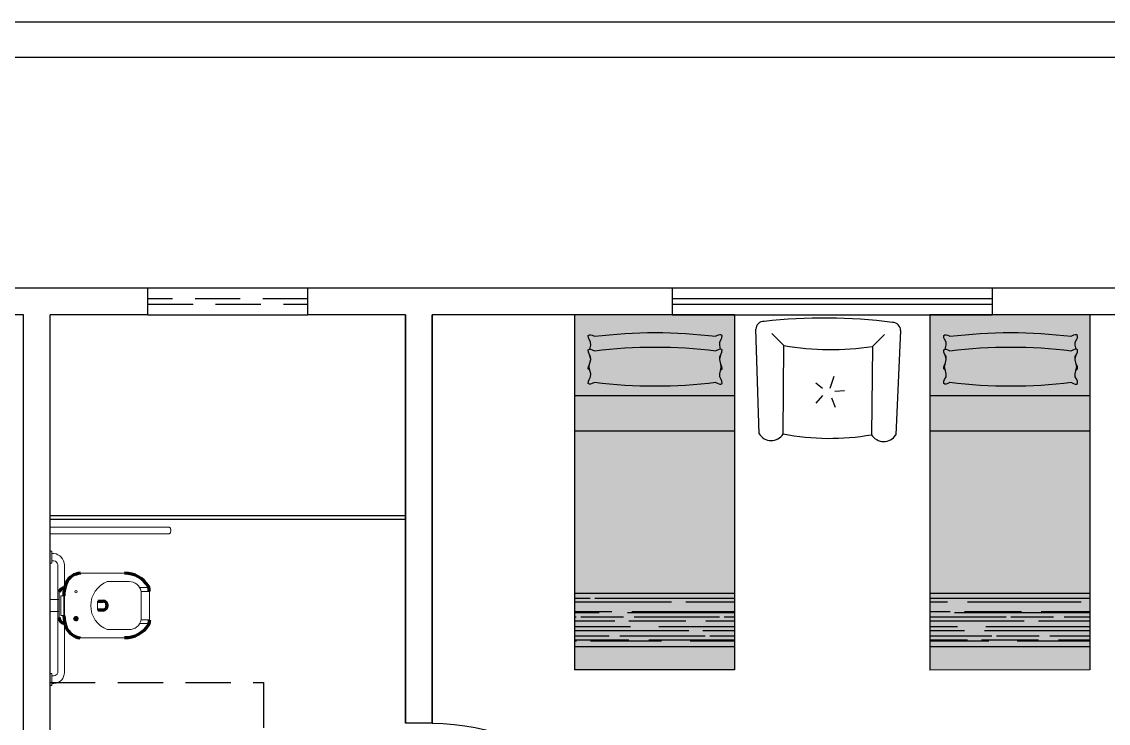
# Model space of a CAD drawing. Header units: centimetres. Extents: x 0 to 1084401, y -139216 to 99734.
# Drawn here: x 903848 to 904459, y 12296 to 12691 of the extents above; entities that cross this region are included whole.
import ezdxf

# ---------------------------------------------------------------- set-up
doc = ezdxf.new("R2010")
doc.units = ezdxf.units.CM
doc.header["$LTSCALE"] = 4
doc.linetypes.add('DASHED2', pattern=[9.524999999999999, 6.35, -3.175])
for name, color, linetype in [('0.1', 1, 'Continuous'), ('0.2', 2, 'Continuous'), ('0.4', 4, 'Continuous'), ('0.6', 6, 'Continuous'), ('02-CONT', 2, 'Continuous'), ('AIT-LAY-HTC', 254, 'Continuous'), ('AIT-LAY-MOB', 2, 'Continuous'), ('PDF1_PH - Metal', 253, 'Continuous'), ('PROJEÇÕES', 1, 'DASHED2')]:
    doc.layers.add(name, color=color, linetype=linetype)
doc.layers.add('PDF1_PH - Alv Construir', color=6, linetype='Continuous', lineweight=40)

# ---------------------------------------------------------------- blocks, each defined once
blk = doc.blocks.new('1_00e')
blk.add_lwpolyline([(-28.40539012428269, -52.25289090163764), (-25.40539012428269, -52.25289090163764), (-25.40539012428269, 47.74710909836236), (-28.40539012428269, 47.74710909836236)], close=True)
at = {"color": 1}
blk.add_arc((-28.40539012428326, -52.25289090163764), 100, 0, 90, dxfattribs=at)
blk = doc.blocks.new('Barra 3')
at = {"layer": 'PDF1_PH - Metal', "lineweight": 9}
for points in [[(19245.14185772219, 25719.83539646618), (19251.99860171888, 25719.83539646618), (19251.99860171888, 25718.97830346659), (19245.14185772219, 25718.97830346659)], [(19314.99755293517, 25719.83539646618), (19321.85473288964, 25719.83539646618), (19321.85473288964, 25718.97830346659), (19314.99755293517, 25718.97830346659)]]:
    blk.add_lwpolyline(points, close=True, dxfattribs=at)
for points in [[(19246.42749722157, 25717.69266396721), (19246.42749722157, 25718.97830346659)], [(19250.7129622195, 25717.69266396721), (19250.7129622195, 25718.97830346659)], [(19316.28319243454, 25717.69266396721), (19316.28319243454, 25718.97830346659)], [(19320.56909339026, 25717.69266396721), (19320.56909339026, 25718.97830346659)], [(19252.85569471847, 25715.54993146825), (19314.56900643537, 25715.54993146825)], [(19252.85569471847, 25711.69301297011), (19314.56900643537, 25711.69301297011)]]:
    blk.add_lwpolyline(points, dxfattribs=at)
for centre, radius, start, end in [((19253.42461139982, 25718.7625743121), 7.078440150872955, 188.6936103182999, 267.1299358179983), ((19253.00712313949, 25717.84408480383), 2.29914551384984, 183.773530933657, 266.2235994042778), ((19314.35059962556, 25717.91549670232), 6.222484964168509, 270.0360541296536, 357.9477482445207), ((19313.99598297072, 25717.76538724945), 2.288361905274916, 284.5016396748188, 358.1815433945518)]:
    blk.add_arc(centre, radius, start, end, dxfattribs=at)
blk = doc.blocks.new('bacia sanit')
at = {"layer": 'PDF1_PH - Metal', "lineweight": 9}
for points in [[(16873.71107896911, 24771.42362813914), (16898.99663033026, 24771.42362813914)], [(16889.13962487723, 24766.70918068363), (16889.56817137702, 24766.70918068363), (16889.99671787682, 24766.70918068363), (16890.42526437661, 24766.70918068363), (16890.8538108764, 24766.70918068363), (16899.42517683005, 24766.70918068363), (16899.85372332984, 24766.70918068363), (16900.28226982964, 24766.70918068363), (16900.71081632943, 24766.70918068363), (16901.13936282922, 24766.70918068363), (16901.56790932902, 24766.70918068363)], [(16912.78775159359, 24763.28080868529), (16907.66906866406, 24763.28080868529)], [(16861.71134101713, 24756.42362873082), (16856.56878301961, 24756.42362873082)], [(16861.71134101713, 24745.84860314918), (16861.71134101713, 24746.138076778), (16861.71134101713, 24759.85243668694), (16861.71134101713, 24760.70952968653)], [(16862.56843401671, 24758.13781472999), (16862.56843401671, 24757.7092682302), (16862.56843401671, 24757.2807217304), (16862.56843401671, 24748.70979173454), (16862.56843401671, 24748.28080927696), (16862.56843401671, 24747.85226277717)], [(16862.99698051651, 24747.42415223516), (16862.99698051651, 24747.42371627738), (16863.4255270163, 24747.42371627738), (16863.85407351609, 24747.42371627738), (16864.28262001589, 24747.42371627738), (16864.28262001589, 24752.99525673247), (16864.28262001589, 24758.56636122978), (16863.85407351609, 24758.56636122978), (16863.4255270163, 24758.56636122978), (16862.99698051651, 24758.56636122978)], [(16908.42508928349, 24761.13807618632), (16912.71055428142, 24761.13807618632), (16913.13910078121, 24761.13807618632)], [(16908.42508928349, 24761.13807618632), (16908.42508928349, 24760.70952968653), (16908.42508928349, 24760.28098318673), (16908.42508928349, 24759.85243668694), (16908.42508928349, 24759.42389018715), (16908.42508928349, 24758.99490772958), (16908.42508928349, 24758.56636122978), (16908.42508928349, 24758.13781472999), (16908.42508928349, 24757.7092682302), (16908.42508928349, 24757.2807217304), (16908.42508928349, 24756.85217523061), (16908.42508928349, 24756.42362873082)], [(16908.42508928349, 24756.42362873082), (16908.42508928349, 24755.99508223102), (16908.42508928349, 24755.56653573123), (16908.42508928349, 24755.13798923144), (16908.42508928349, 24754.70944273164), (16908.42508928349, 24754.28089623185), (16908.42508928349, 24753.85234973206), (16908.42508928349, 24753.42380323226), (16908.42508928349, 24752.99525673247), (16908.42508928349, 24752.56671023268), (16908.42508928349, 24752.13816373289), (16908.42508928349, 24751.70961723309), (16908.42508928349, 24751.2810707333), (16908.42508928349, 24750.85252423351), (16908.42508928349, 24749.99543123392)], [(16913.13910078121, 24761.13807618632), (16913.13910078121, 24760.70952968653), (16913.13910078121, 24760.28098318673), (16913.13910078121, 24759.85243668694), (16913.13910078121, 24759.42389018715), (16913.13910078121, 24758.99490772958), (16913.13910078121, 24758.56636122978), (16913.13910078121, 24758.13781472999), (16913.13910078121, 24757.7092682302), (16913.13910078121, 24757.2807217304), (16913.13910078121, 24756.85217523061), (16913.13910078121, 24756.42362873082), (16913.13910078121, 24755.99508223102), (16913.13910078121, 24755.56653573123), (16913.13910078121, 24755.13798923144), (16913.13910078121, 24754.70944273164), (16913.13910078121, 24754.28089623185), (16913.13910078121, 24753.85234973206), (16913.13910078121, 24753.42380323226), (16913.13910078121, 24752.99525673247), (16913.13910078121, 24752.56671023268), (16913.13910078121, 24752.13816373288), (16913.13910078121, 24751.70961723309), (16913.13910078121, 24751.2810707333), (16913.13910078121, 24750.85252423351), (16913.13910078121, 24750.42397773371), (16913.13910078121, 24749.99543123392), (16913.13910078121, 24749.56688473413), (16913.13910078121, 24749.13833823433), (16913.13910078121, 24748.70979173454), (16913.13910078121, 24748.28080927696), (16913.13910078121, 24747.85226277717), (16913.13910078121, 24747.42371627738), (16913.13910078121, 24746.99516977758), (16913.13910078121, 24746.56662327779), (16913.13910078121, 24746.138076778), (16913.13910078121, 24745.7095302782), (16913.13910078121, 24745.28098377841), (16913.13910078121, 24744.85243727862)], [(16884.42517742173, 24750.42397773371), (16883.99663092193, 24750.42397773371), (16883.56808442214, 24750.42397773371), (16883.56808442214, 24750.85252423351), (16883.56808442214, 24751.2810707333), (16883.56808442214, 24751.70961723309), (16883.56808442214, 24752.13816373288), (16883.56808442214, 24752.56671023268), (16883.56808442214, 24752.99525673247), (16883.56808442214, 24753.42380323226), (16883.56808442214, 24753.85234973206), (16883.56808442214, 24754.28089623185), (16883.56808442214, 24754.70944273164), (16883.56808442214, 24755.13798923144), (16883.56808442214, 24755.56653573123), (16883.99663092193, 24755.56653573123), (16883.99744104298, 24755.56734585228)], [(16908.42508928349, 24749.99543123392), (16908.42508928349, 24749.56688473413), (16908.42508928349, 24749.13833823433), (16908.42508928349, 24748.70979173454), (16908.42508928349, 24748.28080927696), (16908.42508928349, 24747.85226277717), (16908.42508928349, 24747.42371627738), (16908.42508928349, 24746.99516977758), (16908.42508928349, 24746.56662327779), (16908.42508928349, 24746.138076778), (16908.42508928349, 24745.7095302782), (16908.42508928349, 24745.28098377841), (16908.42508928349, 24744.85243727862)], [(16861.71134101713, 24749.56688473413), (16856.56878301961, 24749.56688473413)], [(16908.42508928349, 24744.85243727862), (16912.71055428142, 24744.85243727862), (16913.13910078121, 24744.85243727862)], [(16908.42508928349, 24744.85243727862), (16912.71055428142, 24744.85243727862), (16913.13910078121, 24744.85243727862)], [(16901.56790932902, 24739.28133278131), (16901.13936282922, 24739.28133278131), (16900.71081632943, 24739.28133278131), (16900.28226982964, 24739.28133278131), (16899.42517683005, 24739.28133278131), (16890.8538108764, 24739.28133278131), (16890.42526437661, 24739.28133278131), (16889.99671787682, 24739.28133278131), (16889.56817137702, 24739.28133278131), (16889.13962487723, 24739.28133278131)], [(16912.7877515936, 24742.70970477966), (16907.6148770092, 24742.70970477966)], [(16898.99663033026, 24734.5668853258), (16873.71107896911, 24734.5668853258)]]:
    blk.add_lwpolyline(points, dxfattribs=at)
at = {"layer": 'PDF1_PH - Metal', "lineweight": 211}
for points in [[(16913.13910078121, 24761.13807618632, 0.08652374986579098), (16912.5601488466, 24763.93430940064, 0.2649056019258861), (16898.99663033026, 24771.42362813914)], [(16913.13910078121, 24744.85243727862, -0.08652374986579098), (16912.5601488466, 24742.0562040643, -0.2649056019258861), (16898.99663033026, 24734.5668853258)]]:
    blk.add_lwpolyline(points, format="xyb", dxfattribs=at)
blk.add_lwpolyline([(16889.13962487723, 24752.99525673247), (16889.13962487723, 24752.99525673247), (16889.13962487723, 24752.99525673247)], dxfattribs=at)
at = {"layer": 'PDF1_PH - Metal', "lineweight": 9}
blk.add_circle((16871.35429119914, 24760.92358495753), 0.6430377285807504, dxfattribs=at)
at = {"layer": 'PDF1_PH - Metal', "lineweight": 211}
blk.add_circle((16871.35429119914, 24745.4954750072), 0.6430377285807504, dxfattribs=at)
for centre, radius, start, end in [((16873.97755076072, 24762.47483464584), 8.94849855074624, 90.32165930592623, 157.8055529537156), ((16864.79572645151, 24759.86013423894), 3.199203984476569, 88.16607237225546, 164.6032088854475), ((16890.78227264866, 24757.22271283105), 26.53369519454447, 161.0139296208047, 177.0973389625547), ((16885.37709123892, 26015.0748689311), 1259.508278705145, 269.9347230283288, 270.0652769716712), ((16885.37709123892, 23700.8345760275), 1049.590382611246, 89.92166763752519, 90.07833236247481), ((16886.54773971925, 24752.99569269004), 2.585261260353408, 275.8679396431668, 84.13206045255166), ((16864.7720442973, 24745.99333996359), 3.064123580200214, 177.2925714783312, 274.2592874148013), ((16892.19590696531, 24749.58474156546), 27.99681443693976, 184.4269647530196, 198.8012709750274), ((16875.20220854027, 24744.92084199191), 10.46077846249875, 204.6269905978502, 261.8048702837525)]:
    blk.add_arc(centre, radius, start, end, dxfattribs=at)
at = {"layer": 'PDF1_PH - Metal', "lineweight": 9}
for centre, radius, start, end in [((16894.39901415799, 24752.99525673247), 14.6878482339949, 110.9821810202764, 249.0178189797236), ((16901.64556657512, 24759.7991413133), 6.910475725114796, 11.17196656108775, 90.64388130159239), ((16862.9969805165, 24758.13781472999), 0.4285464997919917, 89.99999999951359, 180), ((16862.9969805165, 24747.85269873495), 0.4285464997919917, 180, 270.0000000004864), ((16901.64556657512, 24746.19137215165), 6.910475725128292, 269.3561186984086, 348.8280334388647)]:
    blk.add_arc(centre, radius, start, end, dxfattribs=at)
blk = doc.blocks.new('CAMA-SOLTEIRO')
h = blk.add_hatch()
h.set_pattern_fill('AR-RROOF', color=256, scale=0.08, style=0)
h.set_pattern_definition([(0, (-259.2971654992087, -62.25848343646964), (0.176, 0.08), [1.2, -0.16, 0.4, -0.08]), (0, (-259.1907654992087, -62.21848343646964), (-0.08, 0.1064), [0.24, -0.0264, 0.48, -0.06]), (0, (-259.2571654992087, -62.19048343646964), (0.416, 0.0536), [0.64, -0.112, 0.32, -0.08])])
h.paths.add_polyline_path([(0.4499999999999886, -1.569999999997059), (-0.4500000000000455, -1.569999999997044), (-0.4500000000000455, -1.869999999999941), (0.4499999999999886, -1.869999999999969)])
at = {"layer": 'AIT-LAY-HTC'}
h = blk.add_hatch(color=254, dxfattribs=at)
h.paths.add_polyline_path([(0.4499999999999886, -0.6535763996212509), (-0.4499999999999886, -0.6535763996212509), (-0.4499999999999886, -1.569999999997044), (0.4499999999999886, -1.569999999997044)])
h.paths.add_polyline_path([(0.4499999999999886, -2.131628207280301e-14), (-0.4499999999999886, -7.105427357601002e-15), (-0.4500000000000455, -0.4535763996212623), (0.4499999999999886, -0.4535763996212623)])
h.paths.add_polyline_path([(0.3716982436171747, -0.373121244349754), (0.3723867664295994, -0.3861706267807321), (0.3655536251368972, -0.390699628518469), (0.3589239480322135, -0.390246726289142), (0.3496964401738865, -0.3873305654911334), (0.3375292817262334, -0.3814624037465322, -0.06240135273612517), (-0.3458491167673401, -0.3814624037465322), (-0.3580162752151068, -0.3873305654911476), (-0.3672437830732633, -0.3902467262891278), (-0.3738734601780038, -0.3906996285184547), (-0.3807066014707061, -0.3861706267807179), (-0.3800180786582814, -0.3731212443497398), (-0.3760551388454587, -0.3650755000255188), (-0.3677125645626802, -0.3491925823837292), (-0.367078841438115, -0.3321323483973302), (-0.3724699016728437, -0.3091402599489683), (-0.3738734601780038, -0.3092361431671051), (-0.3807066014707061, -0.3047071414293683), (-0.3800180786582814, -0.2916577589983902), (-0.3760551388454587, -0.2836120146741834), (-0.3731809529210182, -0.2781400276378534), (-0.3671426902825488, -0.2523877149917055), (-0.3671057082908646, -0.2513921359974702), (-0.3671426902825488, -0.2503965570033344), (-0.373180952921075, -0.2246442443571155), (-0.3760551388455156, -0.2191722573209276), (-0.3800180786582814, -0.2111265129965787), (-0.3807066014707061, -0.1980771305656006), (-0.3738734601780038, -0.1935481288278922), (-0.3724699016728437, -0.1936440120460148), (-0.367078841438115, -0.1706519235976387), (-0.3677125645626802, -0.1535916896112397), (-0.3760551388455156, -0.1377087719694785), (-0.3800180786582814, -0.1296630276452575), (-0.3807066014707061, -0.116613645214251), (-0.3738734601780038, -0.1120846434765284), (-0.3672437830733202, -0.1125375457058411), (-0.3580162752149931, -0.1154537065038497), (-0.3458491167673401, -0.1213218682484509, -0.06240135273612597), (0.3375292817262334, -0.1213218682484509), (0.3496964401739433, -0.1154537065038497), (0.3589239480322135, -0.1125375457058553), (0.3655536251368972, -0.1120846434765284), (0.3723867664295994, -0.1166136452142652), (0.3716982436171747, -0.1296630276452575), (0.3677353038042952, -0.1377087719695922), (0.3593927295215735, -0.1535916896112681), (0.3587590063970083, -0.1706519235976671), (0.364150066631737, -0.193644012046029), (0.3655536251368972, -0.193548128827878), (0.3723867664295994, -0.1980771305656006), (0.3716982436171747, -0.2111265129965929), (0.3677353038042384, -0.2191722573211123), (0.3648611178799115, -0.2246442443571297), (0.3588228552414421, -0.250396557003306), (0.358785873249758, -0.251392135997456), (0.3588228552414421, -0.2523877149917482), (0.3648611178799115, -0.2781400276378392), (0.3677353038042952, -0.2836120146742545), (0.3716982436171747, -0.2916577589984044), (0.3723867664295994, -0.3047071414293683), (0.3655536251368972, -0.3092361431670909), (0.364150066631737, -0.3091402599489825), (0.3587590063970083, -0.3321323483973586), (0.3593927295215735, -0.3491925823837292), (0.3677353038044657, -0.3650755000253483)], flags=16)
h.paths.add_polyline_path([(-0.4500000000000455, -1.869999999999926), (-0.4499999999999886, -1.99999999999995), (0.4499999999999886, -1.99999999999995), (0.4499999999999886, -1.869999999999969)])
h = blk.add_hatch(color=252, dxfattribs=at)
edge = h.paths.add_edge_path()
edge.add_line((0.3677353038042384, -0.1377087719696206), (0.3716982436171179, -0.1296630276452433))
edge.add_line((0.3716982436171747, -0.1296630276452433), (0.3723867664295994, -0.1166136452142652))
edge.add_line((0.3723867664295994, -0.1166136452142652), (0.3655536251368972, -0.1120846434765284))
edge.add_line((0.3655536251368972, -0.1120846434765284), (0.3589239480322135, -0.1125375457058411))
edge.add_line((0.3589239480322135, -0.1125375457058553), (0.3496964401739433, -0.1154537065038497))
edge.add_line((0.3496964401739433, -0.1154537065038355), (0.3375292817262334, -0.1213218682484509))
edge.add_ellipse((-0.004159917520553336, -2.848495806804841), major_axis=(1.943480023054445, 1.943480023054444), ratio=0.9999999999999957, start_angle=37.85859147788927, end_angle=52.14140852211052)
edge.add_line((-0.3458491167673401, -0.1213218682484651), (-0.35801627521505, -0.1154537065038497))
edge.add_line((-0.35801627521505, -0.1154537065038497), (-0.3672437830732633, -0.1125375457058553))
edge.add_line((-0.3672437830733202, -0.1125375457058553), (-0.3738734601780607, -0.1120846434765284))
edge.add_line((-0.3738734601780607, -0.1120846434765426), (-0.380706601470763, -0.116613645214251))
edge.add_line((-0.3807066014707061, -0.116613645214251), (-0.3800180786582814, -0.1296630276452433))
edge.add_line((-0.3800180786582814, -0.1296630276452433), (-0.3760551388454587, -0.1377087719697059))
edge.add_line((-0.3760551388454019, -0.1377087719697201), (-0.3677125645626802, -0.1535916896112681))
edge.add_line((-0.3677125645626802, -0.1535916896112681), (-0.367078841438115, -0.1706519235976671))
edge.add_line((-0.367078841438115, -0.1706519235976671), (-0.3724699016728437, -0.1936440120460148))
edge.add_line((-0.3724699016728437, -0.1936440120460148), (-0.3672437830733202, -0.1940010310572049))
edge.add_line((-0.3672437830733202, -0.1940010310572049), (-0.35801627521505, -0.1969171918551993))
edge.add_line((-0.35801627521505, -0.1969171918551993), (-0.3458491167673401, -0.2027853535998148))
edge.add_ellipse((-0.004159917520553336, -2.929959292156191), major_axis=(1.943480023054446, 1.943480023054447), ratio=0.9999999999999976, start_angle=37.85859147788932, end_angle=52.14140852211062, ccw=False)
edge.add_line((0.3375292817262334, -0.2027853535998148), (0.3496964401739433, -0.1969171918551851))
edge.add_line((0.3496964401739433, -0.1969171918551709), (0.3589239480322703, -0.1940010310572049))
edge.add_line((0.3589239480322135, -0.1940010310572049), (0.364150066631737, -0.193644012046029))
edge.add_line((0.364150066631737, -0.193644012046029), (0.3587590063970083, -0.1706519235976671))
edge.add_line((0.3587590063970083, -0.1706519235976671), (0.3593927295215735, -0.1535916896112681))
edge.add_line((0.3593927295215735, -0.1535916896112681), (0.3677353038042952, -0.1377087719696206))
edge = h.paths.add_edge_path()
edge.add_line((0.3585894172769599, -0.2513921359974987), (0.3588228552414421, -0.250396557003306))
edge.add_line((0.3588228552414421, -0.250396557003306), (0.3593927295215735, -0.2350551749626035))
edge.add_line((0.3593927295215735, -0.2350551749626035), (0.367735303804352, -0.2191722573207713))
edge.add_line((0.367735303804352, -0.2191722573207713), (0.3716982436171747, -0.2111265129966071))
edge.add_line((0.3716982436171747, -0.2111265129966071), (0.3723867664295994, -0.198077130565629))
edge.add_line((0.3723867664295994, -0.198077130565629), (0.3655536251368972, -0.1935481288278922))
edge.add_line((0.3655536251368972, -0.193548128827878), (0.3589239480322135, -0.1940010310571907))
edge.add_line((0.3589239480322135, -0.1940010310572049), (0.3496964401739433, -0.1969171918551993))
edge.add_line((0.3496964401739433, -0.1969171918551993), (0.3375292817262334, -0.2027853535998148))
edge.add_ellipse((-0.004159917520553336, -2.929959292156191), major_axis=(1.94348002305446, 1.94348002305446), ratio=0.9999999999999964, start_angle=37.85859147788919, end_angle=52.14140852211058)
edge.add_line((-0.3458491167673401, -0.2027853535998148), (-0.3580162752149931, -0.1969171918552135))
edge.add_line((-0.3580162752149931, -0.1969171918552135), (-0.3672437830733202, -0.1940010310571907))
edge.add_line((-0.3672437830733202, -0.1940010310571907), (-0.3738734601780038, -0.1935481288278638))
edge.add_line((-0.3738734601780038, -0.193548128827878), (-0.3807066014707061, -0.1980771305656006))
edge.add_line((-0.3807066014707061, -0.1980771305656006), (-0.3800180786582814, -0.2111265129965929))
edge.add_line((-0.3800180786582814, -0.2111265129965929), (-0.376055138845345, -0.2191722573210413))
edge.add_line((-0.376055138845345, -0.2191722573210413), (-0.3677125645626802, -0.2350551749625893))
edge.add_line((-0.3677125645626802, -0.2350551749626035), (-0.3671426902825488, -0.250396557003306))
edge.add_line((-0.3671426902825488, -0.2503965570032918), (-0.3669092523180666, -0.2513921359974702))
edge.add_line((-0.3669092523180666, -0.2513921359974702), (-0.3732120659238944, -0.278272720073609))
edge.add_line((-0.3732120659238944, -0.278272720073609), (-0.3759659441697067, -0.2921238786731593))
edge.add_line((-0.3759659441697067, -0.2921238786731593), (-0.3732120659238944, -0.3059750372728232))
edge.add_line((-0.3732120659238944, -0.3059750372728232), (-0.367078841438115, -0.3321323483973302))
edge.add_line((-0.367078841438115, -0.3321323483973302), (-0.3677125645626802, -0.3491925823837292))
edge.add_line((-0.3677125645626802, -0.3491925823837292), (-0.3760551388454587, -0.3650755000255756))
edge.add_line((-0.3760551388454587, -0.3650755000255756), (-0.3800180786582814, -0.3731212443497398))
edge.add_line((-0.3800180786582814, -0.3731212443497398), (-0.3807066014707061, -0.3861706267807179))
edge.add_line((-0.3807066014707061, -0.3861706267807179), (-0.3738734601780607, -0.3906996285184547))
edge.add_line((-0.3738734601780607, -0.390699628518469), (-0.3672437830733202, -0.390246726289142))
edge.add_line((-0.3672437830733202, -0.3902467262891278), (-0.35801627521505, -0.3873305654911192))
edge.add_line((-0.3580162752149931, -0.3873305654911192), (-0.3458491167673401, -0.381462403746518))
edge.add_ellipse((-0.004159917520553336, 2.345711534809816), major_axis=(1.943480023054408, 1.943480023054407), ratio=0.9999999999999963, start_angle=217.8585914778892, end_angle=232.1414085221106)
edge.add_line((0.3375292817262334, -0.3814624037465322), (0.3496964401739433, -0.3873305654911476))
edge.add_line((0.3496964401739433, -0.3873305654911476), (0.3589239480321567, -0.390246726289142))
edge.add_line((0.3589239480321567, -0.390246726289142), (0.3655536251368403, -0.3906996285184832))
edge.add_line((0.3655536251368972, -0.390699628518469), (0.3723867664295994, -0.3861706267807321))
edge.add_line((0.3723867664295994, -0.3861706267807321), (0.3716982436171747, -0.373121244349754))
edge.add_line((0.3716982436171747, -0.3731212443497398), (0.3677353038042384, -0.3650755000254762))
edge.add_line((0.3677353038042384, -0.3650755000254762), (0.3593927295215735, -0.3491925823837292))
edge.add_line((0.3593927295215735, -0.3491925823837292), (0.3587590063970083, -0.3321323483973302))
edge.add_line((0.3587590063970083, -0.3321323483973444), (0.3648922308827878, -0.3059750372727663))
edge.add_line((0.3648922308827878, -0.3059750372727521), (0.3676461091286001, -0.2921238786731735))
edge.add_line((0.3676461091286001, -0.2921238786731735), (0.3648922308827878, -0.2782727200736659))
edge.add_line((0.3648922308827878, -0.2782727200736659), (0.3585894172769599, -0.2513921359974987))
for points in [[(0.4499999999999886, -0.6535763996212509), (0.4499999999999886, -0.4535763996212623), (-0.4499999999999886, -0.4535763996212623), (-0.4499999999999886, -0.6535763996212509)], [(-0.4499999999999886, -1.569999999997044), (0.4499999999999886, -1.569999999997044), (0.4499999999999886, -1.869999999999955), (-0.4499999999999886, -1.869999999999955)]]:
    blk.add_hatch(color=252, dxfattribs=at).paths.add_polyline_path(points)
for p, q in [((-0.4500000000000455, 7.105427357601002e-15), (0.4499999999999886, -7.105427357601002e-15)), ((-0.4500000000000455, 7.105427357601002e-15), (-0.4499999999999886, -1.99999999999995)), ((0.4499999999999886, -7.105427357601002e-15), (0.4499999999999886, -1.99999999999995)), ((0.4499999999999886, -0.05000000000000426), (0.4499999999999886, -1.949999999999953)), ((0.4499999999999886, -0.4535763996212623), (-0.4499999999999886, -0.4535763996212623)), ((0.4499999999999886, -0.6535763996212509), (-0.4499999999999886, -0.6535763996212509)), ((-0.4499999999999886, -1.569999999997044), (0.4499999999999886, -1.569999999997044)), ((-0.4499999999999886, -1.869999999999941), (0.4499999999999886, -1.869999999999955)), ((-0.4499999999999886, -1.99999999999995), (0.4499999999999886, -1.99999999999995))]:
    blk.add_line(p, q)
for points in [[(-0.3724699016728437, -0.1936440120460148), (-0.367078841438115, -0.1706519235976529), (-0.3677125645626802, -0.1535916896112539), (-0.3760551388454587, -0.1377087719695353), (-0.3800180786582814, -0.1296630276452433), (-0.3807066014707061, -0.1166136452142652), (-0.3738734601780038, -0.1120846434765284), (-0.3672437830733202, -0.1125375457058553), (-0.35801627521505, -0.1154537065038497), (-0.3458491167673401, -0.1213218682484651)], [(0.364150066631737, -0.1936440120460148), (0.3587590063970083, -0.1706519235976671), (0.3593927295215735, -0.1535916896112539), (0.3677353038042952, -0.1377087719695496), (0.3716982436171747, -0.1296630276452575), (0.3723867664295994, -0.1166136452142652), (0.3655536251368972, -0.1120846434765284), (0.3589239480322135, -0.1125375457058553), (0.3496964401739433, -0.1154537065038497), (0.3375292817262334, -0.1213218682484651)], [(-0.3458491167673401, -0.3814624037465322), (-0.35801627521505, -0.3873305654911476), (-0.3672437830733202, -0.3902467262891278), (-0.3738734601780038, -0.3906996285184547), (-0.3807066014707061, -0.3861706267807179), (-0.3800180786582814, -0.3731212443497398), (-0.3760551388454587, -0.3650755000254478), (-0.3677125645626802, -0.3491925823837292), (-0.367078841438115, -0.3321323483973302), (-0.3732120659238944, -0.3059750372727663), (-0.3759659441697067, -0.2921238786731593), (-0.3732120659238944, -0.2782727200735664), (-0.367078841438115, -0.2521154089490025), (-0.3677125645626802, -0.2350551749626035), (-0.3760551388454587, -0.219172257320885), (-0.3800180786582814, -0.2111265129965929), (-0.3807066014707061, -0.1980771305656148), (-0.3738734601780038, -0.193548128827878), (-0.3672437830733202, -0.1940010310572049), (-0.35801627521505, -0.1969171918551993), (-0.3458491167673401, -0.2027853535998148)], [(-0.3671426902825488, -0.2523877149916771), (-0.367078841438115, -0.2506688630459806), (-0.373180952921075, -0.2246442443571155)], [(0.3375292817262334, -0.3814624037465322), (0.3496964401739433, -0.3873305654911476), (0.3589239480322135, -0.390246726289142), (0.3655536251368972, -0.390699628518469), (0.3723867664295994, -0.3861706267807321), (0.3716982436171747, -0.373121244349754), (0.3677353038042952, -0.365075500025462), (0.3593927295215735, -0.3491925823837434), (0.3587590063970083, -0.3321323483973444), (0.3648922308827878, -0.3059750372727805), (0.3676461091286001, -0.2921238786731735), (0.3648922308827878, -0.2782727200735806), (0.3587590063970083, -0.2521154089490167), (0.3593927295215735, -0.2350551749626035), (0.3677353038042952, -0.219172257320885), (0.3716982436171747, -0.2111265129966071), (0.3723867664295994, -0.1980771305656148), (0.3655536251368972, -0.193548128827878), (0.3589239480322135, -0.1940010310572049), (0.3496964401739433, -0.1969171918551993), (0.3375292817262334, -0.2027853535998148)], [(0.3588228552414421, -0.2523877149916913), (0.3587590063970083, -0.2506688630459948), (0.3648611178799115, -0.2246442443571155)], [(-0.3724699016728437, -0.3091402599489825), (-0.3738734601780038, -0.3092361431671051), (-0.3807066014707061, -0.3047071414293683), (-0.3800180786582814, -0.2916577589983902), (-0.3760551388454587, -0.2836120146740981), (-0.373180952921075, -0.2781400276378818)], [(0.364150066631737, -0.3091402599489825), (0.3655536251368972, -0.3092361431671051), (0.3723867664295994, -0.3047071414293825), (0.3716982436171747, -0.2916577589983902), (0.3677353038042952, -0.2836120146740981), (0.3648611178799115, -0.2781400276378818)]]:
    blk.add_lwpolyline(points)
for centre, radius, start, end in [((-0.004159917520553336, -2.848495806804841), 2.748495806804713, 82.85859147788834, 97.14140852211166), ((-0.004159917520553336, -2.929959292156191), 2.748495806804713, 82.85859147788834, 97.14140852211166), ((-0.004159917520553336, 2.345711534809816), 2.748495806804664, 262.8585914778884, 277.1414085221116)]:
    blk.add_arc(centre, radius, start, end)
blk = doc.blocks.new('Poltrona08')
for p, q in [((-49.37355434940944, -15.72616752609145), (-49.37355434940944, 39.27383247390898)), ((5.626445650590281, 39.27383247390898), (5.626445650590281, -15.72616752609145)), ((-20.37521952551106, 13.07900181849368), (-18.02898095166735, 20.58190801911918)), ((-29.2909328934294, 16.36152345113095), (-25.06770044392762, 13.07900181849368)), ((-25.06770044392762, 8.389687141740989), (-29.2909328934294, 3.700372464987946)), ((-19.43672258768149, 6.982894097625572), (-17.27983121032299, 1.207633293280477)), ((-17.55973248275292, 11.20327594779246), (-11.45950615759236, 11.67220877437826))]:
    blk.add_line(p, q)
for points in [[(-64.37355434940893, -15.72616752609145), (-66.8735543494095, 49.27383247390912)], [(23.12644565059071, 49.27383247390912), (20.62644565059085, -15.72616752609145)], [(-49.37355434940943, 39.27383247390898), (-56.87355434940936, 46.77383247390891)], [(5.626445650590281, 39.27383247390898), (13.12644565059021, 46.77383247390891)]]:
    blk.add_lwpolyline(points)
for centre, radius, start, end in [((-61.87355434940979, 49.27383247390912), 4.999999999999893, 89.99999999999795, 179.9999999999999), ((-21.87355434940922, -276.1504985630796), 332.8366544436498, 83.0975626029274, 96.90243739707266), ((18.12644565059099, 49.27383247390912), 4.999999999999893, 0, 90.00000000000203), ((-21.87355434940922, 208.7364681285423), 171.6794538755731, 260.782525588539, 279.2174744114608), ((-56.87355434940866, -11.05950085942512), 8.833333333333096, 211.8907918018441, 328.1092081981547), ((-21.87355434940887, 134.2738324739405), 152.5000000000315, 259.6111421845325, 280.3888578154674), ((13.12644565059056, -11.05950085942476), 8.833333333333284, 211.8907918018461, 328.1092081981539)]:
    blk.add_arc(centre, radius, start, end)

msp = doc.modelspace()

# ---------------------------------------------------------------- linework, layer by layer
at = {"layer": '0.1', "linetype": 'DASHED2'}
for p, q in [((904009.0019350427, 12535.47670687522), (903919.0019350426, 12535.47670687522)), ((903919.0019350426, 12532.47670687522), (904009.0019350427, 12532.47670687522))]:
    msp.add_line(p, q, dxfattribs=at)
at = {"layer": '0.1'}
for p, q in [((903864.0019350427, 12413.47670687522), (904064.0019350427, 12413.47670687522)), ((903864.0019350427, 12411.47670687522), (904064.0019350427, 12411.47670687522))]:
    msp.add_line(p, q, dxfattribs=at)
at = {"layer": '0.2'}
for p, q in [((904394.0019350427, 12541.47670687522), (904214.0019350427, 12541.47670687522)), ((904394.0019350427, 12535.47670687522), (904214.0019350427, 12535.47670687522)), ((904214.0019350427, 12532.47670687522), (904394.0019350427, 12532.47670687522)), ((904214.0019350427, 12526.47670687522), (904394.0019350427, 12526.47670687522))]:
    msp.add_line(p, q, dxfattribs=at)
at = {"layer": '0.4'}
for points in [[(900558.7788920754, 9701.980715536441), (900539.1768547148, 9701.927128932926), (900921.062621098, 12691.47670687522), (913921.5026210954, 12691.47670687522), (913083.5726628432, 10275.20962031729)], [(900561.9021201797, 9721.989328319456), (900938.6703317886, 12671.47670687521), (913893.3984030362, 12671.47670687522), (913069.3399238586, 10295.20962031728)]]:
    msp.add_lwpolyline(points, dxfattribs=at)
at = {"layer": '0.6'}
for p, q in [((903919.0019350427, 12526.47670687522), (903919.0019350427, 12541.47670687522)), ((904009.0019350427, 12541.47670687522), (903919.0019350426, 12541.47670687522)), ((904009.0019350427, 12526.47670687522), (904009.0019350427, 12541.47670687522)), ((904214.0019350427, 12541.47670687522), (904214.0019350427, 12526.47670687522)), ((904394.0019350427, 12541.47670687522), (904394.0019350427, 12526.47670687522)), ((903919.0019350426, 12526.47670687522), (904009.0019350427, 12526.47670687522)), ((904079.0019350427, 12296.47670687522), (904064.0019350427, 12296.47670687522))]:
    msp.add_line(p, q, dxfattribs=at)
for points in [[(903864.0019350427, 12541.47670687522), (903714.0019350427, 12541.47670687522)], [(903919.0019350427, 12541.47670687522), (903849.0019350427, 12541.47670687522)], [(904079.0019350427, 12541.47670687522), (904009.0019350427, 12541.47670687522)], [(904214.0019350427, 12541.47670687522), (904064.0019350427, 12541.47670687522)], [(904544.0019350427, 12541.47670687522), (904394.0019350427, 12541.47670687522)], [(903839.0019350427, 12166.47670687522), (903849.0019350427, 12166.47670687522), (903849.0019350427, 12526.47670687522), (903714.0019350427, 12526.47670687522)], [(903864.0019350427, 12166.47670687522), (903864.0019350427, 12526.47670687522)], [(903919.0019350427, 12526.47670687522), (903864.0019350427, 12526.47670687522)], [(904064.0019350427, 12296.47670687522), (904064.0019350427, 12526.47670687522), (904009.0019350427, 12526.47670687522)], [(904064.0019350427, 12526.47670687522), (904064.0019350427, 12296.47670687522)], [(904079.0019350427, 12296.47670687522), (904079.0019350427, 12526.47670687522)], [(904214.0019350427, 12526.47670687522), (904079.0019350427, 12526.47670687522), (904079.0019350427, 12296.47670687522)], [(904519.0019350427, 12166.47670687522), (904529.0019350427, 12166.47670687522), (904529.0019350427, 12526.47670687522), (904394.0019350427, 12526.47670687522)]]:
    msp.add_lwpolyline(points, dxfattribs=at)
at = {"layer": 'PDF1_PH - Metal', "lineweight": 9}
for points in [[(903930.9157648769, 12406.93972884218), (903864.0019350427, 12406.93972884218)], [(903930.9157648769, 12403.1327758438), (903864.0019350427, 12403.1327758438)]]:
    msp.add_lwpolyline(points, dxfattribs=at)
msp.add_open_spline([(903930.9157648769, 12406.93972884218), (903932.1847492097, 12406.93972884218), (903932.1847492097, 12403.1327758438), (903930.9157648769, 12403.1327758438)], degree=3, dxfattribs=at)
at = {"layer": 'PROJEÇÕES', "color": 250}
msp.add_lwpolyline([(903864.0019350427, 12319.3911503581), (903984.0019350427, 12319.3911503581), (903984.0019350427, 12239.3911503581), (903864.0019350427, 12239.3911503581)], close=True, dxfattribs=at)

# ---------------------------------------------------------------- block references
at = {"layer": '0.2', "xscale": 0.904434194830291, "yscale": 0.904434194830291, "zscale": 0.904434194830291, "rotation": 359.5138070605646}
msp.add_blockref('Poltrona08', (904321.2094590149, 12473.22218386613), dxfattribs=at)
at = {"layer": '02-CONT', "xscale": -1.2, "yscale": 1.2, "zscale": 1.2, "rotation": 270}
msp.add_blockref('1_00e', (904141.7054041247, 12210.56317502436), dxfattribs=at)
at = {"layer": 'AIT-LAY-MOB', "ltscale": 3, "xscale": -99.99999651281604, "yscale": 99.99999651281604, "zscale": 99.99999651281604, "rotation": 3.596378499004516e-05}
for p in [(904204.001930335, 12526.47673512111), (904404.001936612, 12526.47667862933)]:
    msp.add_blockref('CAMA-SOLTEIRO', p, dxfattribs=at)
at = {"layer": 'PDF1_PH - Alv Construir', "xscale": -0.9870452279999999, "yscale": 0.9870452279999999, "zscale": 0.9870452279999999, "rotation": 90}
msp.add_blockref('Barra 3', (929250.6427280701, 31389.23209857373, 77800), dxfattribs=at)
at = {"layer": 'PDF1_PH - Alv Construir', "xscale": 0.9870452279999995, "yscale": 0.9870452279999995, "zscale": 0.9870452279999995}
msp.add_blockref('bacia sanit', (887225.8061573094, -12069.60390804903), dxfattribs=at)

doc.saveas('drawing.dxf')
